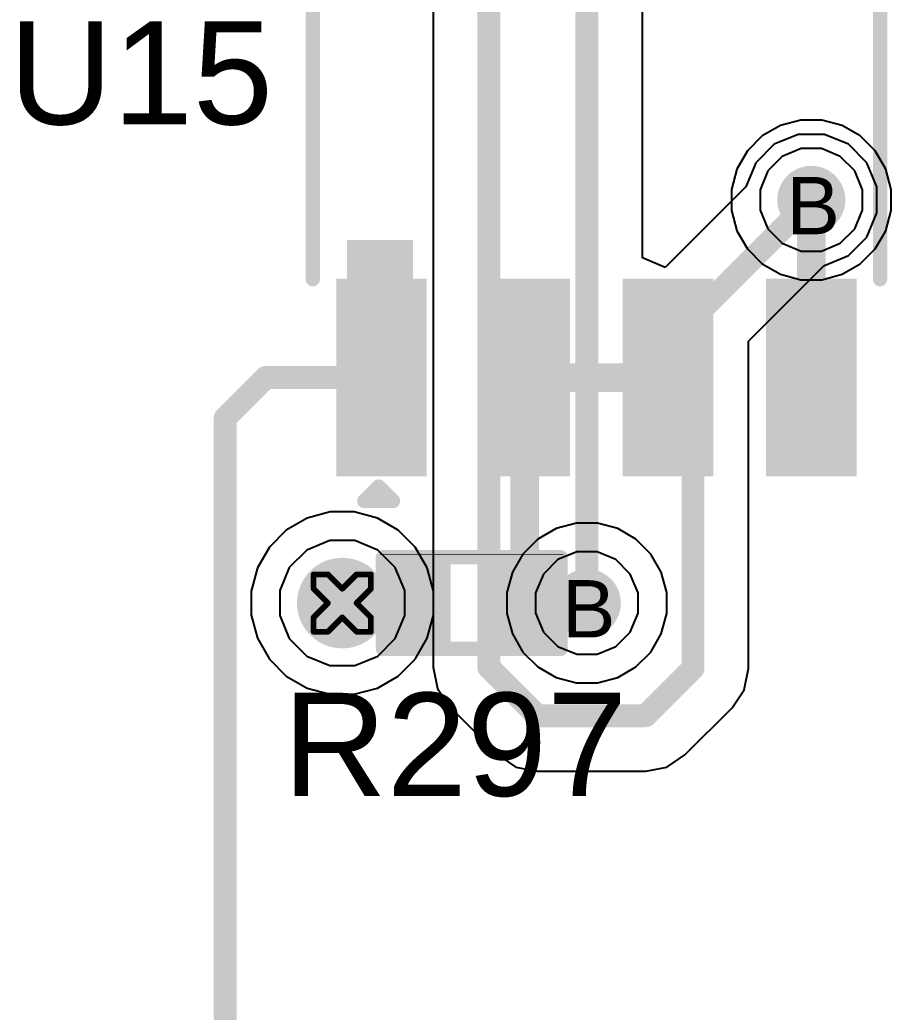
# Model space of a CAD drawing. Header units: inches. Extents: x 0 to 5379, y 0 to 5429.
# Drawn here: x 283.55 to 291.28, y 84.16 to 92.96 of the extents above; entities that cross this region are included whole.
import ezdxf

# ---------------------------------------------------------------- set-up
doc = ezdxf.new("R2010")
doc.units = ezdxf.units.IN
for name, color, linetype in [('Bottom Layer', 5, 'Continuous'), ('Bottom Solder', 6, 'Continuous'), ('Drill Drawing', 1, 'Continuous'), ('GND01', 16, 'Continuous'), ('GND02', 76, 'Continuous'), ('PWR', 156, 'Continuous'), ('SIG 01', 90, 'Continuous'), ('Top Layer', 1, 'Continuous'), ('Top Overlay', 2, 'Continuous'), ('Top Paste', 8, 'Continuous'), ('Top Solder', 216, 'Continuous'), ('Via Holes', 16, 'Continuous')]:
    doc.layers.add(name, color=color, linetype=linetype)
doc.styles.add('Arial', font='', dxfattribs={"height": 0.2})
doc.styles.get('Arial').set_extended_font_data('Arial')

# ---------------------------------------------------------------- blocks, each defined once
blk = doc.blocks.new('SOIC_8_0_154___3_90___W______143')
at = {"layer": 'Top Layer'}
for points in [[(-3.475, 1.605), (-3.475, 2.205), (-1.925, 2.205), (-1.925, 1.605)], [(1.925, 1.605), (1.925, 2.205), (3.475, 2.205), (3.475, 1.605)], [(-3.475, 0.335), (-3.475, 0.935), (-1.925, 0.935), (-1.925, 0.335)], [(1.925, 0.335), (1.925, 0.935), (3.475, 0.935), (3.475, 0.335)], [(-3.475, -0.935), (-3.475, -0.335), (-1.925, -0.335), (-1.925, -0.935)], [(1.925, -0.935), (1.925, -0.335), (3.475, -0.335), (3.475, -0.935)], [(-3.475, -2.205), (-3.475, -1.605), (-1.925, -1.605), (-1.925, -2.205)], [(1.925, -2.205), (1.925, -1.605), (3.475, -1.605), (3.475, -2.205)]]:
    blk.add_hatch(color=1, dxfattribs=at).paths.add_polyline_path(points)
at = {"layer": 'Top Overlay'}
blk.add_hatch(color=2, dxfattribs=at).paths.add_polyline_path([(-1.8381, 1.6259), (-1.4825, 1.6259), (-1.4825, 2.2101), (-1.8381, 2.2101)])
at = {"layer": 'Top Paste'}
for points in [[(-3.475, 1.605), (-3.475, 2.205), (-1.925, 2.205), (-1.925, 1.605)], [(1.925, 1.605), (1.925, 2.205), (3.475, 2.205), (3.475, 1.605)], [(-3.475, 0.335), (-3.475, 0.935), (-1.925, 0.935), (-1.925, 0.335)], [(1.925, 0.335), (1.925, 0.935), (3.475, 0.935), (3.475, 0.335)], [(-3.475, -0.935), (-3.475, -0.335), (-1.925, -0.335), (-1.925, -0.935)], [(1.925, -0.935), (1.925, -0.335), (3.475, -0.335), (3.475, -0.935)], [(-3.475, -2.205), (-3.475, -1.605), (-1.925, -1.605), (-1.925, -2.205)], [(1.925, -2.205), (1.925, -1.605), (3.475, -1.605), (3.475, -2.205)]]:
    blk.add_hatch(color=8, dxfattribs=at).paths.add_polyline_path(points)
at = {"layer": 'Top Solder'}
for points in [[(-3.5766, 1.5034), (-3.5766, 2.3066), (-1.8234, 2.3066), (-1.8234, 1.5034)], [(1.8234, 1.5034), (1.8234, 2.3066), (3.5766, 2.3066), (3.5766, 1.5034)], [(-3.5766, 0.2334), (-3.5766, 1.0366), (-1.8234, 1.0366), (-1.8234, 0.2334)], [(1.8234, 0.2334), (1.8234, 1.0366), (3.5766, 1.0366), (3.5766, 0.2334)], [(-3.5766, -1.0366), (-3.5766, -0.2334), (-1.8234, -0.2334), (-1.8234, -1.0366)], [(1.8234, -1.0366), (1.8234, -0.2334), (3.5766, -0.2334), (3.5766, -1.0366)], [(-3.5766, -2.3066), (-3.5766, -1.5034), (-1.8234, -1.5034), (-1.8234, -2.3066)], [(1.8234, -2.3066), (1.8234, -1.5034), (3.5766, -1.5034), (3.5766, -2.3066)]]:
    blk.add_hatch(color=216, dxfattribs=at).paths.add_polyline_path(points)
at = {"layer": 'Top Overlay'}
for points in [[(-1.8288, 2.5146, 0.127, 0.127, 0), (1.8034, 2.5146, 0.127, 0.127, 0)], [(-3.794, 2.0574, 0.127, 0.127, 0), (-3.667, 1.9304, 0.127, 0.127, 0)], [(-3.794, 2.0574, 0.127, 0.127, 0), (-3.794, 1.8034, 0.127, 0.127, 0)], [(-3.667, 1.9304, 0.127, 0.127, 0), (-3.794, 1.8034, 0.127, 0.127, 0)], [(-1.8288, -2.5146, 0.127, 0.127, 0), (1.8034, -2.5146, 0.127, 0.127, 0)]]:
    blk.add_lwpolyline(points, format="xyseb", dxfattribs=at)
for points in [[(-1.8605, 2.5146, 0.0635, 0.0635, 1), (-1.7971, 2.5146, 0.0635, 0.0635, 1)], [(1.7716, 2.5146, 0.0635, 0.0635, 1), (1.8352, 2.5146, 0.0635, 0.0635, 1)], [(-3.8258, 2.0574, 0.0635, 0.0635, 1), (-3.7623, 2.0574, 0.0635, 0.0635, 1)], [(-3.8258, 2.0574, 0.0635, 0.0635, 1), (-3.7623, 2.0574, 0.0635, 0.0635, 1)], [(-3.6988, 1.9304, 0.0635, 0.0635, 1), (-3.6353, 1.9304, 0.0635, 0.0635, 1)], [(-3.6988, 1.9304, 0.0635, 0.0635, 1), (-3.6353, 1.9304, 0.0635, 0.0635, 1)], [(-3.8258, 1.8034, 0.0635, 0.0635, 1), (-3.7623, 1.8034, 0.0635, 0.0635, 1)], [(-3.8258, 1.8034, 0.0635, 0.0635, 1), (-3.7623, 1.8034, 0.0635, 0.0635, 1)], [(-1.8605, -2.5146, 0.0635, 0.0635, 1), (-1.7971, -2.5146, 0.0635, 0.0635, 1)], [(1.7716, -2.5146, 0.0635, 0.0635, 1), (1.8352, -2.5146, 0.0635, 0.0635, 1)]]:
    blk.add_lwpolyline(points, format="xyseb", close=True, dxfattribs=at)
blk = doc.blocks.new('R___0402_473')
at = {"layer": 'Top Layer'}
for points in [[(-0.6985, -0.3175), (-0.6985, 0.3175), (-0.2413, 0.3175), (-0.2413, -0.3175)], [(0.2413, -0.3175), (0.2413, 0.3175), (0.6985, 0.3175), (0.6985, -0.3175)]]:
    blk.add_hatch(color=1, dxfattribs=at).paths.add_polyline_path(points)
at = {"layer": 'Top Paste'}
for points in [[(-0.6985, -0.3175), (-0.6985, 0.3175), (-0.2413, 0.3175), (-0.2413, -0.3175)], [(0.2413, -0.3175), (0.2413, 0.3175), (0.6985, 0.3175), (0.6985, -0.3175)]]:
    blk.add_hatch(color=8, dxfattribs=at).paths.add_polyline_path(points)
at = {"layer": 'Top Solder'}
for points in [[(-0.7535, -0.3725), (-0.7535, 0.3725), (-0.1863, 0.3725), (-0.1863, -0.3725)], [(0.1863, -0.3725), (0.1863, 0.3725), (0.7535, 0.3725), (0.7535, -0.3725)]]:
    blk.add_hatch(color=216, dxfattribs=at).paths.add_polyline_path(points)
at = {"layer": 'Top Overlay'}
for points in [[(0.7874, 0.4064, 0.127, 0.127, 0), (-0.7874, 0.4064, 0.127, 0.127, 0)], [(-0.7874, 0.4064, 0.127, 0.127, 0), (-0.7874, -0.4064, 0.127, 0.127, 0)], [(0.7874, 0.4064, 0.127, 0.127, 0), (0.7874, -0.4064, 0.127, 0.127, 0)], [(0.7874, -0.4064, 0.127, 0.127, 0), (-0.7874, -0.4064, 0.127, 0.127, 0)], [(0.8128, -0.4318, 0.00323, 0.00323, 0), (-0.8128, -0.4318, 0.00323, 0.00323, 0)]]:
    blk.add_lwpolyline(points, format="xyseb", dxfattribs=at)
for points in [[(-0.8191, 0.4064, 0.0635, 0.0635, 1), (-0.7556, 0.4064, 0.0635, 0.0635, 1)], [(-0.8191, 0.4064, 0.0635, 0.0635, 1), (-0.7556, 0.4064, 0.0635, 0.0635, 1)], [(0.7556, 0.4064, 0.0635, 0.0635, 1), (0.8191, 0.4064, 0.0635, 0.0635, 1)], [(0.7556, 0.4064, 0.0635, 0.0635, 1), (0.8191, 0.4064, 0.0635, 0.0635, 1)], [(-0.8191, -0.4064, 0.0635, 0.0635, 1), (-0.7556, -0.4064, 0.0635, 0.0635, 1)], [(-0.8191, -0.4064, 0.0635, 0.0635, 1), (-0.7556, -0.4064, 0.0635, 0.0635, 1)], [(0.7556, -0.4064, 0.0635, 0.0635, 1), (0.8191, -0.4064, 0.0635, 0.0635, 1)], [(0.7556, -0.4064, 0.0635, 0.0635, 1), (0.8191, -0.4064, 0.0635, 0.0635, 1)], [(-0.8136, -0.4318, 0.00161, 0.00161, 1), (-0.812, -0.4318, 0.00161, 0.00161, 1)], [(0.812, -0.4318, 0.00161, 0.00161, 1), (0.8136, -0.4318, 0.00161, 0.00161, 1)]]:
    blk.add_lwpolyline(points, format="xyseb", close=True, dxfattribs=at)

msp = doc.modelspace()

# ---------------------------------------------------------------- hatches: boundary and pattern name
at = {"layer": 'Bottom Layer'}
h = msp.add_hatch(color=5, dxfattribs=at)
edge = h.paths.add_edge_path()
edge.add_arc((290.5703, 91.3638), 0.2, 0, 360)
h = msp.add_hatch(color=5, dxfattribs=at)
edge = h.paths.add_edge_path()
edge.add_arc((286.4123, 87.7903), 0.3, 0, 360)
h = msp.add_hatch(color=5, dxfattribs=at)
edge = h.paths.add_edge_path()
edge.add_arc((288.5806, 87.7903), 0.2, 0, 360)
at = {"layer": 'Bottom Solder'}
h = msp.add_hatch(color=6, dxfattribs=at)
edge = h.paths.add_edge_path()
edge.add_arc((290.5703, 91.3638), 0.3016, 0, 360)
h = msp.add_hatch(color=6, dxfattribs=at)
edge = h.paths.add_edge_path()
edge.add_arc((286.4123, 87.7903), 0.4016, 0, 360)
h = msp.add_hatch(color=6, dxfattribs=at)
edge = h.paths.add_edge_path()
edge.add_arc((288.5806, 87.7903), 0.3016, 0, 360)
at = {"layer": 'GND01'}
h = msp.add_hatch(color=16, dxfattribs=at)
edge = h.paths.add_edge_path()
edge.add_arc((290.5703, 91.3638), 0.2, 0, 360)
h = msp.add_hatch(color=16, dxfattribs=at)
edge = h.paths.add_edge_path()
edge.add_arc((286.4123, 87.7903), 0.3, 0, 360)
h = msp.add_hatch(color=16, dxfattribs=at)
edge = h.paths.add_edge_path()
edge.add_arc((288.5806, 87.7903), 0.2, 0, 360)
at = {"layer": 'GND02'}
h = msp.add_hatch(color=76, dxfattribs=at)
edge = h.paths.add_edge_path()
edge.add_arc((290.5703, 91.3638), 0.2, 0, 360)
h = msp.add_hatch(color=76, dxfattribs=at)
edge = h.paths.add_edge_path()
edge.add_arc((286.4123, 87.7903), 0.3, 0, 360)
h = msp.add_hatch(color=76, dxfattribs=at)
edge = h.paths.add_edge_path()
edge.add_arc((288.5806, 87.7903), 0.2, 0, 360)
at = {"layer": 'PWR'}
h = msp.add_hatch(color=156, dxfattribs=at)
edge = h.paths.add_edge_path()
edge.add_arc((290.5703, 91.3638), 0.2, 0, 360)
h = msp.add_hatch(color=156, dxfattribs=at)
edge = h.paths.add_edge_path()
edge.add_arc((286.4123, 87.7903), 0.3, 0, 360)
h = msp.add_hatch(color=156, dxfattribs=at)
edge = h.paths.add_edge_path()
edge.add_arc((288.5806, 87.7903), 0.2, 0, 360)
at = {"layer": 'SIG 01'}
h = msp.add_hatch(color=90, dxfattribs=at)
edge = h.paths.add_edge_path()
edge.add_arc((290.5703, 91.3638), 0.2, 0, 360)
h = msp.add_hatch(color=90, dxfattribs=at)
edge = h.paths.add_edge_path()
edge.add_arc((286.4123, 87.7903), 0.3, 0, 360)
h = msp.add_hatch(color=90, dxfattribs=at)
edge = h.paths.add_edge_path()
edge.add_arc((288.5806, 87.7903), 0.2, 0, 360)
at = {"layer": 'Top Layer'}
h = msp.add_hatch(color=1, dxfattribs=at)
edge = h.paths.add_edge_path()
edge.add_arc((290.5703, 91.3638), 0.2, 0, 360)
h = msp.add_hatch(color=1, dxfattribs=at)
edge = h.paths.add_edge_path()
edge.add_arc((286.4123, 87.7903), 0.3, 0, 360)
h = msp.add_hatch(color=1, dxfattribs=at)
edge = h.paths.add_edge_path()
edge.add_arc((288.5806, 87.7903), 0.2, 0, 360)
at = {"layer": 'Top Solder'}
h = msp.add_hatch(color=216, dxfattribs=at)
edge = h.paths.add_edge_path()
edge.add_arc((290.5703, 91.3638), 0.3016, 0, 360)
h = msp.add_hatch(color=216, dxfattribs=at)
edge = h.paths.add_edge_path()
edge.add_arc((286.4123, 87.7903), 0.4016, 0, 360)
h = msp.add_hatch(color=216, dxfattribs=at)
edge = h.paths.add_edge_path()
edge.add_arc((288.5806, 87.7903), 0.3016, 0, 360)
at = {"layer": 'Via Holes'}
h = msp.add_hatch(color=7, dxfattribs=at)
edge = h.paths.add_edge_path()
edge.add_arc((290.5703, 91.3638), 0.1, 0, 360)
h = msp.add_hatch(color=7, dxfattribs=at)
edge = h.paths.add_edge_path()
edge.add_arc((286.4123, 87.7903), 0.15, 0, 360)
h = msp.add_hatch(color=7, dxfattribs=at)
edge = h.paths.add_edge_path()
edge.add_arc((288.5806, 87.7903), 0.1, 0, 360)

# ---------------------------------------------------------------- linework, layer by layer
at = {"layer": 'Bottom Layer'}
for p, q in [((290.297, 92.0235), (290.1356, 91.9303)), ((290.4771, 92.0718), (290.297, 92.0235)), ((290.6635, 92.0718), (290.4771, 92.0718)), ((290.8436, 92.0235), (290.6635, 92.0718)), ((291.005, 91.9303), (290.8436, 92.0235)), ((290.1356, 91.9303), (290.0038, 91.7985)), ((291.1368, 91.7985), (291.005, 91.9303)), ((290.0038, 91.7985), (289.9106, 91.6371)), ((291.2301, 91.6371), (291.1368, 91.7985)), ((289.9106, 91.6371), (289.8623, 91.457)), ((291.2783, 91.457), (291.2301, 91.6371)), ((289.8623, 91.457), (289.8623, 91.2706)), ((291.2783, 91.2706), (291.2783, 91.457)), ((289.8623, 91.2706), (289.9106, 91.0905)), ((291.2301, 91.0905), (291.2783, 91.2706)), ((289.9106, 91.0905), (290.0038, 90.9291)), ((291.1368, 90.9291), (291.2301, 91.0905)), ((290.0038, 90.9291), (290.1356, 90.7973)), ((291.005, 90.7973), (291.1368, 90.9291)), ((290.1356, 90.7973), (290.297, 90.7041)), ((290.8436, 90.7041), (291.005, 90.7973)), ((290.297, 90.7041), (290.4771, 90.6558)), ((290.6635, 90.6558), (290.8436, 90.7041)), ((290.4771, 90.6558), (290.6635, 90.6558)), ((286.3059, 88.5983), (286.1004, 88.5433)), ((286.5187, 88.5983), (286.3059, 88.5983)), ((286.7242, 88.5433), (286.5187, 88.5983)), ((286.1004, 88.5433), (285.9162, 88.4369)), ((286.9084, 88.4369), (286.7242, 88.5433)), ((288.4874, 88.4983), (288.3073, 88.4501)), ((288.6738, 88.4983), (288.4874, 88.4983)), ((288.8539, 88.4501), (288.6738, 88.4983)), ((285.9162, 88.4369), (285.7657, 88.2864)), ((287.0589, 88.2864), (286.9084, 88.4369)), ((288.3073, 88.4501), (288.1459, 88.3569)), ((289.0153, 88.3569), (288.8539, 88.4501)), ((288.1459, 88.3569), (288.0141, 88.225)), ((289.1471, 88.225), (289.0153, 88.3569)), ((285.7657, 88.2864), (285.6594, 88.1022)), ((287.1652, 88.1022), (287.0589, 88.2864)), ((288.0141, 88.225), (287.9208, 88.0636)), ((289.2403, 88.0636), (289.1471, 88.225)), ((285.6594, 88.1022), (285.6043, 87.8967)), ((287.2203, 87.8967), (287.1652, 88.1022)), ((287.9208, 88.0636), (287.8726, 87.8835)), ((289.2886, 87.8835), (289.2403, 88.0636)), ((285.6043, 87.8967), (285.6043, 87.6839)), ((287.2203, 87.6839), (287.2203, 87.8967)), ((287.8726, 87.8835), (287.8726, 87.6971)), ((289.2886, 87.6971), (289.2886, 87.8835)), ((287.8726, 87.6971), (287.9208, 87.517)), ((289.2403, 87.517), (289.2886, 87.6971)), ((285.6043, 87.6839), (285.6594, 87.4784)), ((287.1652, 87.4784), (287.2203, 87.6839)), ((287.9208, 87.517), (288.0141, 87.3556)), ((289.1471, 87.3556), (289.2403, 87.517)), ((285.6594, 87.4784), (285.7657, 87.2942)), ((287.0589, 87.2942), (287.1652, 87.4784)), ((288.0141, 87.3556), (288.1459, 87.2238)), ((289.0153, 87.2238), (289.1471, 87.3556)), ((285.7657, 87.2942), (285.9162, 87.1438)), ((286.9084, 87.1438), (287.0589, 87.2942)), ((288.1459, 87.2238), (288.3073, 87.1306)), ((288.8539, 87.1306), (289.0153, 87.2238)), ((285.9162, 87.1438), (286.1004, 87.0374)), ((286.7242, 87.0374), (286.9084, 87.1438)), ((288.3073, 87.1306), (288.4874, 87.0823)), ((288.4874, 87.0823), (288.6738, 87.0823)), ((288.6738, 87.0823), (288.8539, 87.1306)), ((286.1004, 87.0374), (286.3059, 86.9823)), ((286.5187, 86.9823), (286.7242, 87.0374)), ((286.3059, 86.9823), (286.5187, 86.9823))]:
    msp.add_line(p, q, dxfattribs=at)
at = {"layer": 'Drill Drawing'}
for points in [[(286.1583, 87.9173, 0.0508, 0.0508, 0), (286.1583, 88.0443, 0.0508, 0.0508, 0)], [(286.1583, 88.0443, 0.0508, 0.0508, 0), (286.2853, 88.0443, 0.0508, 0.0508, 0)], [(286.2853, 88.0443, 0.0508, 0.0508, 0), (286.4123, 87.9173, 0.0508, 0.0508, 0)], [(286.4123, 87.9173, 0.0508, 0.0508, 0), (286.5393, 88.0443, 0.0508, 0.0508, 0)], [(286.5393, 88.0443, 0.0508, 0.0508, 0), (286.6663, 88.0443, 0.0508, 0.0508, 0)], [(286.6663, 87.9173, 0.0508, 0.0508, 0), (286.6663, 88.0443, 0.0508, 0.0508, 0)], [(286.1583, 87.9173, 0.0508, 0.0508, 0), (286.2853, 87.7903, 0.0508, 0.0508, 0)], [(286.5393, 87.7903, 0.0508, 0.0508, 0), (286.6663, 87.9173, 0.0508, 0.0508, 0)], [(286.1583, 87.6633, 0.0508, 0.0508, 0), (286.2853, 87.7903, 0.0508, 0.0508, 0)], [(286.5393, 87.7903, 0.0508, 0.0508, 0), (286.6663, 87.6633, 0.0508, 0.0508, 0)], [(286.1583, 87.5363, 0.0508, 0.0508, 0), (286.1583, 87.6633, 0.0508, 0.0508, 0)], [(286.2853, 87.5363, 0.0508, 0.0508, 0), (286.4123, 87.6633, 0.0508, 0.0508, 0)], [(286.4123, 87.6633, 0.0508, 0.0508, 0), (286.5393, 87.5363, 0.0508, 0.0508, 0)], [(286.6663, 87.5363, 0.0508, 0.0508, 0), (286.6663, 87.6633, 0.0508, 0.0508, 0)], [(286.1583, 87.5363, 0.0508, 0.0508, 0), (286.2853, 87.5363, 0.0508, 0.0508, 0)], [(286.5393, 87.5363, 0.0508, 0.0508, 0), (286.6663, 87.5363, 0.0508, 0.0508, 0)]]:
    msp.add_lwpolyline(points, format="xyseb", dxfattribs=at)
for points in [[(286.1456, 88.0443, 0.0254, 0.0254, 1), (286.171, 88.0443, 0.0254, 0.0254, 1)], [(286.1456, 88.0443, 0.0254, 0.0254, 1), (286.171, 88.0443, 0.0254, 0.0254, 1)], [(286.2726, 88.0443, 0.0254, 0.0254, 1), (286.298, 88.0443, 0.0254, 0.0254, 1)], [(286.2726, 88.0443, 0.0254, 0.0254, 1), (286.298, 88.0443, 0.0254, 0.0254, 1)], [(286.5266, 88.0443, 0.0254, 0.0254, 1), (286.552, 88.0443, 0.0254, 0.0254, 1)], [(286.5266, 88.0443, 0.0254, 0.0254, 1), (286.552, 88.0443, 0.0254, 0.0254, 1)], [(286.6536, 88.0443, 0.0254, 0.0254, 1), (286.679, 88.0443, 0.0254, 0.0254, 1)], [(286.6536, 88.0443, 0.0254, 0.0254, 1), (286.679, 88.0443, 0.0254, 0.0254, 1)], [(286.1456, 87.9173, 0.0254, 0.0254, 1), (286.171, 87.9173, 0.0254, 0.0254, 1)], [(286.1456, 87.9173, 0.0254, 0.0254, 1), (286.171, 87.9173, 0.0254, 0.0254, 1)], [(286.3996, 87.9173, 0.0254, 0.0254, 1), (286.425, 87.9173, 0.0254, 0.0254, 1)], [(286.3996, 87.9173, 0.0254, 0.0254, 1), (286.425, 87.9173, 0.0254, 0.0254, 1)], [(286.6536, 87.9173, 0.0254, 0.0254, 1), (286.679, 87.9173, 0.0254, 0.0254, 1)], [(286.6536, 87.9173, 0.0254, 0.0254, 1), (286.679, 87.9173, 0.0254, 0.0254, 1)], [(286.2726, 87.7903, 0.0254, 0.0254, 1), (286.298, 87.7903, 0.0254, 0.0254, 1)], [(286.2726, 87.7903, 0.0254, 0.0254, 1), (286.298, 87.7903, 0.0254, 0.0254, 1)], [(286.5266, 87.7903, 0.0254, 0.0254, 1), (286.552, 87.7903, 0.0254, 0.0254, 1)], [(286.5266, 87.7903, 0.0254, 0.0254, 1), (286.552, 87.7903, 0.0254, 0.0254, 1)], [(286.1456, 87.6633, 0.0254, 0.0254, 1), (286.171, 87.6633, 0.0254, 0.0254, 1)], [(286.1456, 87.6633, 0.0254, 0.0254, 1), (286.171, 87.6633, 0.0254, 0.0254, 1)], [(286.3996, 87.6633, 0.0254, 0.0254, 1), (286.425, 87.6633, 0.0254, 0.0254, 1)], [(286.3996, 87.6633, 0.0254, 0.0254, 1), (286.425, 87.6633, 0.0254, 0.0254, 1)], [(286.6536, 87.6633, 0.0254, 0.0254, 1), (286.679, 87.6633, 0.0254, 0.0254, 1)], [(286.6536, 87.6633, 0.0254, 0.0254, 1), (286.679, 87.6633, 0.0254, 0.0254, 1)], [(286.1456, 87.5363, 0.0254, 0.0254, 1), (286.171, 87.5363, 0.0254, 0.0254, 1)], [(286.1456, 87.5363, 0.0254, 0.0254, 1), (286.171, 87.5363, 0.0254, 0.0254, 1)], [(286.2726, 87.5363, 0.0254, 0.0254, 1), (286.298, 87.5363, 0.0254, 0.0254, 1)], [(286.2726, 87.5363, 0.0254, 0.0254, 1), (286.298, 87.5363, 0.0254, 0.0254, 1)], [(286.5266, 87.5363, 0.0254, 0.0254, 1), (286.552, 87.5363, 0.0254, 0.0254, 1)], [(286.5266, 87.5363, 0.0254, 0.0254, 1), (286.552, 87.5363, 0.0254, 0.0254, 1)], [(286.6536, 87.5363, 0.0254, 0.0254, 1), (286.679, 87.5363, 0.0254, 0.0254, 1)], [(286.6536, 87.5363, 0.0254, 0.0254, 1), (286.679, 87.5363, 0.0254, 0.0254, 1)]]:
    msp.add_lwpolyline(points, format="xyseb", close=True, dxfattribs=at)
at = {"layer": 'GND01'}
for p, q in [((290.3131, 91.7487), (290.1854, 91.621)), ((290.48, 91.8178), (290.3131, 91.7487)), ((290.6606, 91.8178), (290.48, 91.8178)), ((290.8275, 91.7487), (290.6606, 91.8178)), ((290.9552, 91.621), (290.8275, 91.7487)), ((290.1854, 91.621), (290.1163, 91.4541)), ((291.0243, 91.4541), (290.9552, 91.621)), ((290.1163, 91.4541), (290.1163, 91.2735)), ((291.0243, 91.2735), (291.0243, 91.4541)), ((290.1163, 91.2735), (290.1854, 91.1066)), ((290.9552, 91.1066), (291.0243, 91.2735)), ((290.1854, 91.1066), (290.3131, 90.9789)), ((290.8275, 90.9789), (290.9552, 91.1066)), ((290.3131, 90.9789), (290.48, 90.9098)), ((290.6606, 90.9098), (290.8275, 90.9789)), ((290.48, 90.9098), (290.6606, 90.9098)), ((288.4903, 88.2443), (288.3234, 88.1752)), ((288.6709, 88.2443), (288.4903, 88.2443)), ((288.8378, 88.1752), (288.6709, 88.2443)), ((288.3234, 88.1752), (288.1957, 88.0475)), ((288.9655, 88.0475), (288.8378, 88.1752)), ((288.1957, 88.0475), (288.1266, 87.8806)), ((289.0346, 87.8806), (288.9655, 88.0475)), ((288.1266, 87.8806), (288.1266, 87.7)), ((289.0346, 87.7), (289.0346, 87.8806)), ((288.1266, 87.7), (288.1957, 87.5332)), ((288.9655, 87.5332), (289.0346, 87.7)), ((288.1957, 87.5332), (288.3234, 87.4054)), ((288.8378, 87.4054), (288.9655, 87.5332)), ((288.3234, 87.4054), (288.4903, 87.3363)), ((288.4903, 87.3363), (288.6709, 87.3363)), ((288.6709, 87.3363), (288.8378, 87.4054))]:
    msp.add_line(p, q, dxfattribs=at)
at = {"layer": 'GND02'}
for p, q in [((290.3131, 91.7487), (290.1854, 91.621)), ((290.48, 91.8178), (290.3131, 91.7487)), ((290.6606, 91.8178), (290.48, 91.8178)), ((290.8275, 91.7487), (290.6606, 91.8178)), ((290.9552, 91.621), (290.8275, 91.7487)), ((290.1854, 91.621), (290.1163, 91.4541)), ((291.0243, 91.4541), (290.9552, 91.621)), ((290.1163, 91.4541), (290.1163, 91.2735)), ((291.0243, 91.2735), (291.0243, 91.4541)), ((290.1163, 91.2735), (290.1854, 91.1066)), ((290.9552, 91.1066), (291.0243, 91.2735)), ((290.1854, 91.1066), (290.3131, 90.9789)), ((290.8275, 90.9789), (290.9552, 91.1066)), ((290.3131, 90.9789), (290.48, 90.9098)), ((290.6606, 90.9098), (290.8275, 90.9789)), ((290.48, 90.9098), (290.6606, 90.9098)), ((288.4903, 88.2443), (288.3234, 88.1752)), ((288.6709, 88.2443), (288.4903, 88.2443)), ((288.8378, 88.1752), (288.6709, 88.2443)), ((288.3234, 88.1752), (288.1957, 88.0475)), ((288.9655, 88.0475), (288.8378, 88.1752)), ((288.1957, 88.0475), (288.1266, 87.8806)), ((289.0346, 87.8806), (288.9655, 88.0475)), ((288.1266, 87.8806), (288.1266, 87.7)), ((289.0346, 87.7), (289.0346, 87.8806)), ((288.1266, 87.7), (288.1957, 87.5332)), ((288.9655, 87.5332), (289.0346, 87.7)), ((288.1957, 87.5332), (288.3234, 87.4054)), ((288.8378, 87.4054), (288.9655, 87.5332)), ((288.3234, 87.4054), (288.4903, 87.3363)), ((288.4903, 87.3363), (288.6709, 87.3363)), ((288.6709, 87.3363), (288.8378, 87.4054))]:
    msp.add_line(p, q, dxfattribs=at)
at = {"layer": 'PWR'}
for p, q in [((290.3131, 91.7487), (290.1854, 91.621)), ((290.48, 91.8178), (290.3131, 91.7487)), ((290.6606, 91.8178), (290.48, 91.8178)), ((290.8275, 91.7487), (290.6606, 91.8178)), ((290.9552, 91.621), (290.8275, 91.7487)), ((290.1854, 91.621), (290.1163, 91.4541)), ((291.0243, 91.4541), (290.9552, 91.621)), ((290.1163, 91.4541), (290.1163, 91.2735)), ((291.0243, 91.2735), (291.0243, 91.4541)), ((290.1163, 91.2735), (290.1854, 91.1066)), ((290.9552, 91.1066), (291.0243, 91.2735)), ((290.1854, 91.1066), (290.3131, 90.9789)), ((290.8275, 90.9789), (290.9552, 91.1066)), ((290.3131, 90.9789), (290.48, 90.9098)), ((290.6606, 90.9098), (290.8275, 90.9789)), ((290.48, 90.9098), (290.6606, 90.9098)), ((286.3021, 88.3443), (286.0985, 88.26)), ((286.5225, 88.3443), (286.3021, 88.3443)), ((286.7261, 88.26), (286.5225, 88.3443)), ((286.0985, 88.26), (285.9426, 88.1041)), ((286.882, 88.1041), (286.7261, 88.26)), ((288.4903, 88.2443), (288.3234, 88.1752)), ((288.6709, 88.2443), (288.4903, 88.2443)), ((288.8378, 88.1752), (288.6709, 88.2443)), ((288.3234, 88.1752), (288.1957, 88.0475)), ((288.9655, 88.0475), (288.8378, 88.1752)), ((285.9426, 88.1041), (285.8583, 87.9005)), ((286.9663, 87.9005), (286.882, 88.1041)), ((288.1957, 88.0475), (288.1266, 87.8806)), ((289.0346, 87.8806), (288.9655, 88.0475)), ((285.8583, 87.9005), (285.8583, 87.6801)), ((286.9663, 87.6801), (286.9663, 87.9005)), ((288.1266, 87.8806), (288.1266, 87.7)), ((289.0346, 87.7), (289.0346, 87.8806)), ((288.1266, 87.7), (288.1957, 87.5332)), ((288.9655, 87.5332), (289.0346, 87.7)), ((285.8583, 87.6801), (285.9426, 87.4765)), ((286.882, 87.4765), (286.9663, 87.6801)), ((288.1957, 87.5332), (288.3234, 87.4054)), ((288.8378, 87.4054), (288.9655, 87.5332)), ((285.9426, 87.4765), (286.0985, 87.3207)), ((286.7261, 87.3207), (286.882, 87.4765)), ((288.3234, 87.4054), (288.4903, 87.3363)), ((288.4903, 87.3363), (288.6709, 87.3363)), ((288.6709, 87.3363), (288.8378, 87.4054)), ((286.0985, 87.3207), (286.3021, 87.2363)), ((286.5225, 87.2363), (286.7261, 87.3207)), ((286.3021, 87.2363), (286.5225, 87.2363))]:
    msp.add_line(p, q, dxfattribs=at)
at = {"layer": 'SIG 01'}
for p, q in [((289.0727, 90.8494), (289.0727, 95.6395)), ((287.2184, 94.1475), (287.2184, 87.2216)), ((290.4547, 91.9448), (290.2412, 91.8563)), ((290.6859, 91.9448), (290.4547, 91.9448)), ((290.8994, 91.8563), (290.6859, 91.9448)), ((290.2412, 91.8563), (290.0778, 91.6929)), ((291.0628, 91.6929), (290.8994, 91.8563)), ((290.0778, 91.6929), (289.9893, 91.4794)), ((291.1513, 91.4794), (291.0628, 91.6929)), ((289.9893, 91.4787), (289.2759, 90.7652)), ((289.9893, 91.4794), (289.9893, 91.4787)), ((291.1513, 91.2482), (291.1513, 91.4794)), ((291.0628, 91.0347), (291.1513, 91.2482)), ((290.8994, 90.8713), (291.0628, 91.0347)), ((290.6859, 90.7828), (290.8994, 90.8713)), ((289.2759, 90.7652), (289.0727, 90.8494)), ((290.0136, 90.1112), (290.6852, 90.7828)), ((290.6852, 90.7828), (290.6859, 90.7828)), ((290.0136, 87.2109), (290.0136, 90.1112)), ((287.2184, 87.2216), (287.2559, 87.0333)), ((289.9761, 87.0226), (290.0136, 87.2109)), ((287.2559, 87.0333), (287.3625, 86.8737)), ((289.8695, 86.8629), (289.9761, 87.0226)), ((287.3625, 86.8737), (287.7923, 86.4439)), ((289.4504, 86.4439), (289.8695, 86.8629)), ((287.7923, 86.4439), (287.952, 86.3372)), ((289.2908, 86.3372), (289.4504, 86.4439)), ((287.952, 86.3372), (288.1403, 86.2997)), ((288.1403, 86.2997), (289.1025, 86.2997)), ((289.1025, 86.2997), (289.2908, 86.3372))]:
    msp.add_line(p, q, dxfattribs=at)
for points in [[(288.5806, 87.7903, 0.2032, 0.2032, 0), (288.5806, 95.6395, 0.2032, 0.2032, 0)], [(287.7105, 87.2216, 0.2032, 0.2032, 0), (287.7105, 94.3514, 0.2032, 0.2032, 0)], [(289.5215, 90.315, 0.2032, 0.2032, 0), (290.5703, 91.3638, 0.2032, 0.2032, 0)], [(289.5215, 87.2109, 0.2032, 0.2032, 0), (289.5215, 90.315, 0.2032, 0.2032, 0)], [(287.7105, 87.2216, 0.2032, 0.2032, 0), (288.1403, 86.7918, 0.2032, 0.2032, 0)], [(289.1025, 86.7918, 0.2032, 0.2032, 0), (289.5215, 87.2109, 0.2032, 0.2032, 0)], [(288.1403, 86.7918, 0.2032, 0.2032, 0), (289.1025, 86.7918, 0.2032, 0.2032, 0)]]:
    msp.add_lwpolyline(points, format="xyseb", dxfattribs=at)
for points in [[(290.5195, 91.3638, 0.1016, 0.1016, 1), (290.6211, 91.3638, 0.1016, 0.1016, 1)], [(289.4707, 90.315, 0.1016, 0.1016, 1), (289.5723, 90.315, 0.1016, 0.1016, 1)], [(289.4707, 90.315, 0.1016, 0.1016, 1), (289.5723, 90.315, 0.1016, 0.1016, 1)], [(288.5298, 87.7903, 0.1016, 0.1016, 1), (288.6314, 87.7903, 0.1016, 0.1016, 1)], [(287.6597, 87.2216, 0.1016, 0.1016, 1), (287.7613, 87.2216, 0.1016, 0.1016, 1)], [(287.6597, 87.2216, 0.1016, 0.1016, 1), (287.7613, 87.2216, 0.1016, 0.1016, 1)], [(289.4707, 87.2109, 0.1016, 0.1016, 1), (289.5723, 87.2109, 0.1016, 0.1016, 1)], [(289.4707, 87.2109, 0.1016, 0.1016, 1), (289.5723, 87.2109, 0.1016, 0.1016, 1)], [(288.0895, 86.7918, 0.1016, 0.1016, 1), (288.1911, 86.7918, 0.1016, 0.1016, 1)], [(288.0895, 86.7918, 0.1016, 0.1016, 1), (288.1911, 86.7918, 0.1016, 0.1016, 1)], [(289.0517, 86.7918, 0.1016, 0.1016, 1), (289.1533, 86.7918, 0.1016, 0.1016, 1)], [(289.0517, 86.7918, 0.1016, 0.1016, 1), (289.1533, 86.7918, 0.1016, 0.1016, 1)]]:
    msp.add_lwpolyline(points, format="xyseb", close=True, dxfattribs=at)
at = {"layer": 'Top Layer'}
for points in [[(290.5703, 89.7893, 0.254, 0.254, 0), (290.5703, 91.3638, 0.254, 0.254, 0)], [(285.3737, 89.4287, 0.2032, 0.2032, 0), (285.7343, 89.7893, 0.2032, 0.2032, 0)], [(285.7343, 89.7893, 0.2032, 0.2032, 0), (286.7603, 89.7893, 0.2032, 0.2032, 0)], [(288.0303, 87.7903, 0.254, 0.254, 0), (288.0303, 89.7893, 0.254, 0.254, 0)], [(288.0303, 89.7893, 0.254, 0.254, 0), (289.3003, 89.7893, 0.254, 0.254, 0)], [(285.3737, 77.3684, 0.2032, 0.2032, 0), (285.3737, 89.4287, 0.2032, 0.2032, 0)], [(286.4123, 87.7903, 0.254, 0.254, 0), (287.0905, 87.7903, 0.254, 0.254, 0)], [(288.0303, 87.7903, 0.254, 0.254, 0), (288.5806, 87.7903, 0.254, 0.254, 0)]]:
    msp.add_lwpolyline(points, format="xyseb", dxfattribs=at)
for points in [[(290.5068, 91.3638, 0.127, 0.127, 1), (290.6338, 91.3638, 0.127, 0.127, 1)], [(285.6835, 89.7893, 0.1016, 0.1016, 1), (285.7851, 89.7893, 0.1016, 0.1016, 1)], [(285.6835, 89.7893, 0.1016, 0.1016, 1), (285.7851, 89.7893, 0.1016, 0.1016, 1)], [(286.7095, 89.7893, 0.1016, 0.1016, 1), (286.8111, 89.7893, 0.1016, 0.1016, 1)], [(287.9668, 89.7893, 0.127, 0.127, 1), (288.0938, 89.7893, 0.127, 0.127, 1)], [(287.9668, 89.7893, 0.127, 0.127, 1), (288.0938, 89.7893, 0.127, 0.127, 1)], [(289.2368, 89.7893, 0.127, 0.127, 1), (289.3638, 89.7893, 0.127, 0.127, 1)], [(290.5068, 89.7893, 0.127, 0.127, 1), (290.6338, 89.7893, 0.127, 0.127, 1)], [(285.3229, 89.4287, 0.1016, 0.1016, 1), (285.4245, 89.4287, 0.1016, 0.1016, 1)], [(285.3229, 89.4287, 0.1016, 0.1016, 1), (285.4245, 89.4287, 0.1016, 0.1016, 1)], [(286.3488, 87.7903, 0.127, 0.127, 1), (286.4758, 87.7903, 0.127, 0.127, 1)], [(287.027, 87.7903, 0.127, 0.127, 1), (287.154, 87.7903, 0.127, 0.127, 1)], [(287.9668, 87.7903, 0.127, 0.127, 1), (288.0938, 87.7903, 0.127, 0.127, 1)], [(287.9668, 87.7903, 0.127, 0.127, 1), (288.0938, 87.7903, 0.127, 0.127, 1)], [(288.5171, 87.7903, 0.127, 0.127, 1), (288.6441, 87.7903, 0.127, 0.127, 1)]]:
    msp.add_lwpolyline(points, format="xyseb", close=True, dxfattribs=at)

# ---------------------------------------------------------------- block references
for name, p, rotation in [('SOIC_8_0_154___3_90___W______143', (288.6653, 92.4893), 90), ('R___0402_473', (287.5604, 87.7903), 180)]:
    msp.add_blockref(name, p, dxfattribs=dict(rotation=rotation))

# ---------------------------------------------------------------- texts
at = {"layer": 'Drill Drawing', "style": 'Arial'}
for p in [(290.3502, 91.0591), (288.3605, 87.4856)]:
    msp.add_text('B', height=0.508, dxfattribs=at).set_placement(p)
at = {"layer": 'Top Overlay', "style": 'Arial'}
for s, p in [('U15', (283.4553, 92.0323)), ('R297', (285.8844, 86.0807))]:
    msp.add_text(s, height=0.9144, dxfattribs=at).set_placement(p)

doc.saveas('drawing.dxf')
